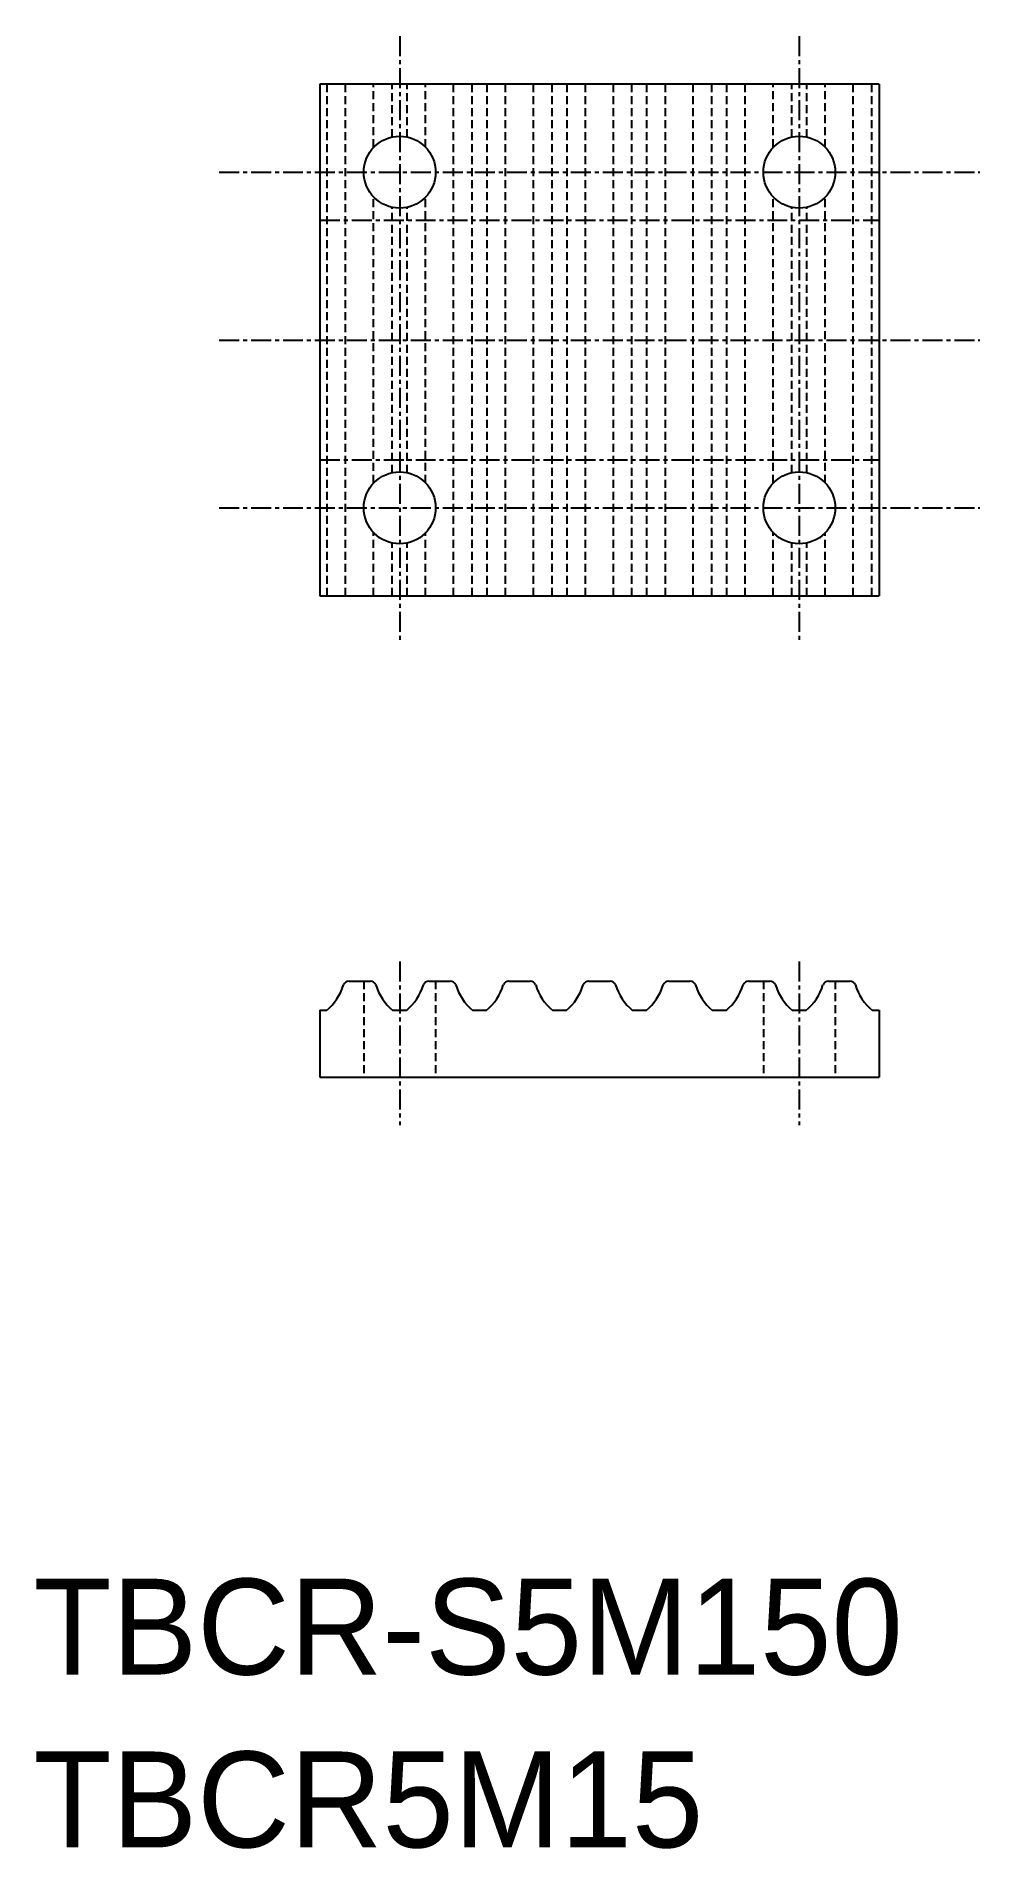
# Model space of a CAD drawing. Extents: x -286 to -227, y -61 to 52.
import ezdxf

# ---------------------------------------------------------------- set-up
doc = ezdxf.new("R2010")
doc.units = 0
doc.linetypes.add('CENTER', pattern=[2, 1.25, -0.25, 0.25, -0.25])
doc.linetypes.add('DASHED', pattern=[0.75, 0.5, -0.25])
doc.layers.get('0').update_dxf_attribs({"linetype": 'CONTINUOUS'})
doc.layers.add('CENTER', color=1, linetype='CENTER')

msp = doc.modelspace()

# ---------------------------------------------------------------- linework, layer by layer
at = {"color": 7, "linetype": 'CONTINUOUS'}
for p, q in [((-233.07, 49.49), (-268.07, 49.49)), ((-268.07, 49.49), (-268.07, 17.49)), ((-233.07, 49.49), (-233.07, 17.49)), ((-268.07, 17.49), (-233.07, 17.49)), ((-266.24, -6.63), (-264.91, -6.63)), ((-261.24, -6.63), (-259.91, -6.63)), ((-256.24, -6.63), (-254.91, -6.63)), ((-251.24, -6.63), (-249.91, -6.63)), ((-246.24, -6.63), (-244.91, -6.63)), ((-241.24, -6.63), (-239.91, -6.63)), ((-236.24, -6.63), (-234.91, -6.63)), ((-268.07, -8.44), (-267.65, -8.44)), ((-268.07, -8.44), (-268.07, -12.63)), ((-263.5, -8.44), (-262.65, -8.44)), ((-258.5, -8.44), (-257.65, -8.44)), ((-253.5, -8.44), (-252.65, -8.44)), ((-248.5, -8.44), (-247.65, -8.44)), ((-243.5, -8.44), (-242.65, -8.44)), ((-238.5, -8.44), (-237.65, -8.44)), ((-233.5, -8.44), (-233.07, -8.44)), ((-233.07, -8.44), (-233.07, -12.63)), ((-268.07, -12.63), (-233.07, -12.63))]:
    msp.add_line(p, q, dxfattribs=at)
at = {"color": 3, "linetype": 'DASHED'}
for p, q in [((-267.6, 17.49), (-267.6, 49.49)), ((-266.45, 17.49), (-266.45, 49.49)), ((-264.7, 45.55), (-264.7, 49.49)), ((-263.54, 46.19), (-263.54, 49.49)), ((-262.6, 46.19), (-262.6, 49.49)), ((-261.45, 45.55), (-261.45, 49.49)), ((-259.7, 17.49), (-259.7, 49.49)), ((-258.54, 17.49), (-258.54, 49.49)), ((-257.6, 17.49), (-257.6, 49.49)), ((-256.45, 17.49), (-256.45, 49.49)), ((-254.7, 17.49), (-254.7, 49.49)), ((-253.54, 17.49), (-253.54, 49.49)), ((-252.6, 17.49), (-252.6, 49.49)), ((-251.45, 17.49), (-251.45, 49.49)), ((-249.7, 17.49), (-249.7, 49.49)), ((-248.54, 17.49), (-248.54, 49.49)), ((-247.6, 17.49), (-247.6, 49.49)), ((-246.45, 17.49), (-246.45, 49.49)), ((-244.7, 17.49), (-244.7, 49.49)), ((-243.54, 17.49), (-243.54, 49.49)), ((-242.6, 17.49), (-242.6, 49.49)), ((-241.45, 17.49), (-241.45, 49.49)), ((-239.7, 45.55), (-239.7, 49.49)), ((-238.54, 46.19), (-238.54, 49.49)), ((-237.6, 46.19), (-237.6, 49.49)), ((-236.45, 45.55), (-236.45, 49.49)), ((-234.7, 17.49), (-234.7, 49.49)), ((-233.54, 17.49), (-233.54, 49.49)), ((-264.7, 24.55), (-264.7, 42.44)), ((-261.45, 24.55), (-261.45, 42.44)), ((-239.7, 24.55), (-239.7, 42.44)), ((-236.45, 24.55), (-236.45, 42.44)), ((-263.54, 25.19), (-263.54, 41.79)), ((-262.6, 25.19), (-262.6, 41.79)), ((-238.54, 25.19), (-238.54, 41.79)), ((-237.6, 25.19), (-237.6, 41.79)), ((-264.7, 17.49), (-264.7, 21.44)), ((-263.54, 17.49), (-263.54, 20.79)), ((-262.6, 17.49), (-262.6, 20.79)), ((-261.45, 17.49), (-261.45, 21.44)), ((-239.7, 17.49), (-239.7, 21.44)), ((-238.54, 17.49), (-238.54, 20.79)), ((-237.6, 17.49), (-237.6, 20.79)), ((-236.45, 17.49), (-236.45, 21.44)), ((-265.32, -6.63), (-265.32, -12.63)), ((-260.82, -6.63), (-260.82, -12.63)), ((-240.32, -6.63), (-240.32, -12.63)), ((-235.82, -6.63), (-235.82, -12.63))]:
    msp.add_line(p, q, dxfattribs=at)
at = {"color": 7, "linetype": 'CONTINUOUS'}
for centre in [(-263.07, 43.99), (-238.07, 43.99), (-263.07, 22.99), (-238.07, 22.99)]:
    msp.add_circle(centre, 2.25, dxfattribs=at)
for centre, radius, start, end in [((-266.24, -7.01), 0.38, 90, 155.38), ((-264.91, -7.01), 0.38, 24.62, 90), ((-261.24, -7.01), 0.38, 90, 155.38), ((-259.91, -7.01), 0.38, 24.62, 90), ((-256.24, -7.01), 0.38, 90, 155.38), ((-254.91, -7.01), 0.38, 24.62, 90), ((-251.24, -7.01), 0.38, 90, 155.38), ((-249.91, -7.01), 0.38, 24.62, 90), ((-246.24, -7.01), 0.38, 90, 155.38), ((-244.91, -7.01), 0.38, 24.62, 90), ((-241.24, -7.01), 0.38, 90, 155.38), ((-239.91, -7.01), 0.38, 24.62, 90), ((-236.24, -7.01), 0.38, 90, 155.38), ((-234.91, -7.01), 0.38, 24.62, 90), ((-269.7, -5.92), 3.25, 309.0203, 343.249), ((-261.45, -5.92), 3.25, 196.751, 230.9797), ((-264.7, -5.92), 3.25, 309.0203, 343.249), ((-256.45, -5.92), 3.25, 196.751, 230.9797), ((-259.7, -5.92), 3.25, 309.0203, 343.249), ((-251.45, -5.92), 3.25, 196.751, 230.9797), ((-254.7, -5.92), 3.25, 309.0203, 343.249), ((-246.45, -5.92), 3.25, 196.751, 230.9797), ((-249.7, -5.92), 3.25, 309.0203, 343.249), ((-241.45, -5.92), 3.25, 196.751, 230.9797), ((-244.7, -5.92), 3.25, 309.0203, 343.249), ((-236.45, -5.92), 3.25, 196.751, 230.9797), ((-239.7, -5.92), 3.25, 309.0203, 343.249), ((-231.45, -5.92), 3.25, 196.751, 230.9797)]:
    msp.add_arc(centre, radius, start, end, dxfattribs=at)
at = {"layer": 'CENTER', "color": 1, "linetype": 'CENTER'}
for p, q in [((-263.07, 52.49), (-263.07, 14.49)), ((-238.07, 52.49), (-238.07, 14.49)), ((-274.37, 43.99), (-226.78, 43.99)), ((-268.07, 40.99), (-233.07, 40.99)), ((-274.37, 33.49), (-226.78, 33.49)), ((-268.07, 25.99), (-233.07, 25.99)), ((-274.37, 22.99), (-226.78, 22.99)), ((-263.07, -5.4), (-263.07, -15.63)), ((-238.07, -5.4), (-238.07, -15.63))]:
    msp.add_line(p, q, dxfattribs=at)

# ---------------------------------------------------------------- texts
at = {"color": 7, "linetype": 'CONTINUOUS'}
for s, p in [('TBCR-S5M150', (-285.99, -50)), ('TBCR5M15', (-285.99, -60.81))]:
    msp.add_text(s, height=6, dxfattribs=at).set_placement(p)

doc.saveas('drawing.dxf')
